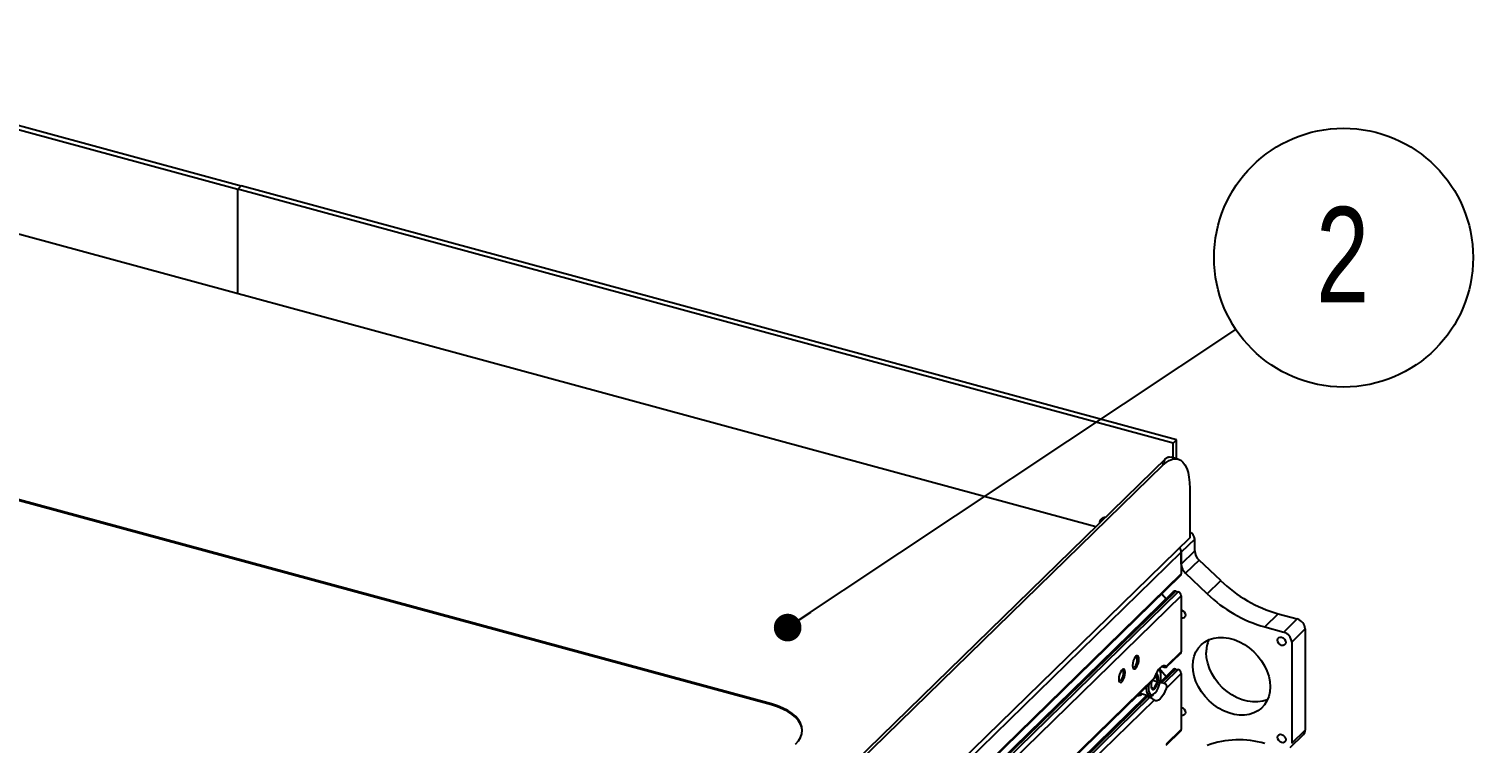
# Model space of a CAD drawing. Header units: millimetres. Extents: x 0 to 279, y 0 to 216.
# Drawn here: x 190.8 to 243.8, y 150.3 to 176.5 of the extents above; entities that cross this region are included whole.
import ezdxf

# ---------------------------------------------------------------- set-up
doc = ezdxf.new("R2010")
doc.units = ezdxf.units.MM
doc.layers.add('PAGE_BORDER', color=7, linetype='Continuous')
doc.styles.add('SLDTEXTSTYLE0', font='TXT', dxfattribs={"width": 0.75})
doc.dimstyles.new('SLDDIMSTYLE0', dxfattribs={"dimtxt": 0.18, "dimasz": 1.016, "dimexe": 0, "dimexo": 0.0625, "dimgap": 0, "dimtad": 0, "dimtih": 1, "dimtoh": 1, "dimdec": 0, "dimrnd": 1e-09, "dimzin": 0, "dimdsep": 46, "dimtxsty": 'Standard', "dimblk1": 'DOT', "dimblk2": 'DOT', "dimsah": 1, "dimcen": 0.09, "dimadec": 0, "dimazin": 0, "dimtfac": 1.016, "dimtdec": 0, "dimtofl": 0, "dimtmove": 0, "dimatfit": 3, "dimldrblk": 'DOT', "dimfxl": 1, "dimfrac": 2, "dimtolj": 1, "dimtzin": 0, "dimarcsym": 0})

# ---------------------------------------------------------------- blocks, each defined once
blk = doc.blocks.new('SW_NOTE_0')
at = {"layer": 'PAGE_BORDER', "color": 0}
blk.add_circle((3.958, 2.636), 4.755, dxfattribs=at)
at = {"layer": 'PAGE_BORDER', "color": 0, "insert": (3.923, 4.499), "char_height": 3.5, "attachment_point": 2, "style": 'SLDTEXTSTYLE0'}
blk.add_mtext('2', dxfattribs=at)
blk = doc.blocks.new('_DOT')
at = {"color": 0, "linetype": 'ByBlock', "lineweight": -2}
blk.add_line((-0.5, 0), (-1, 0), dxfattribs=at)
at = {"color": 0, "linetype": 'ByBlock', "const_width": 0.5}
blk.add_lwpolyline([(-0.25, 0, 1), (0.25, 0, 1)], format="xyb", close=True, dxfattribs=at)

msp = doc.modelspace()

# ---------------------------------------------------------------- linework, layer by layer
at = {"color": 7, "linetype": 'Continuous', "lineweight": 25}
for p, q in [((164.075, 179.952), (198.42, 170.618)), ((164.199, 180.072), (198.544, 170.738)), ((166.765, 175.385), (229.928, 158.219)), ((198.544, 170.738), (198.42, 170.618)), ((232.889, 161.404), (198.544, 170.738)), ((232.765, 161.284), (198.42, 170.618)), ((198.42, 166.782), (198.42, 170.618)), ((218.018, 151.699), (162.075, 166.903)), ((218.018, 151.663), (162.075, 166.867)), ((232.889, 161.404), (232.765, 161.284)), ((232.765, 160.747), (232.765, 161.284)), ((232.889, 160.713), (232.889, 161.404)), ((232.501, 160.73), (194.357, 123.5)), ((232.627, 160.775), (232.704, 160.763)), ((232.938, 160.7), (232.704, 160.763)), ((232.383, 160.472), (194.845, 123.833)), ((232.383, 160.471), (194.845, 123.833)), ((232.383, 160.472), (232.383, 160.471)), ((233.371, 159.621), (233.371, 157.807)), ((233.371, 157.807), (193.858, 119.241)), ((233.554, 157.753), (233.06, 157.271)), ((233.554, 157.32), (233.554, 157.753)), ((233.06, 157.277), (194.169, 119.318)), ((233.06, 156.838), (233.554, 157.32)), ((233.06, 157.277), (233.06, 156.477)), ((233.06, 156.838), (233.06, 157.271)), ((233.711, 156.985), (233.217, 156.503)), ((234.506, 156.23), (233.711, 156.985)), ((234.012, 155.748), (233.217, 156.503)), ((194.205, 118.514), (233.036, 156.415)), ((234.012, 155.748), (234.506, 156.23)), ((232.766, 155.821), (194.373, 118.349)), ((232.35, 155.745), (232.499, 155.56)), ((232.857, 155.84), (232.944, 155.816)), ((233.06, 155.673), (233.06, 153.62)), ((236.619, 155.009), (236.126, 154.527)), ((236.619, 155.009), (237.313, 154.821)), ((236.126, 154.527), (236.819, 154.339)), ((236.819, 154.339), (237.313, 154.821)), ((237.607, 154.455), (237.114, 153.973)), ((237.607, 154.455), (237.607, 150.741)), ((237.114, 153.973), (237.114, 150.259)), ((233.06, 153.62), (232.503, 153.076)), ((232.51, 153.045), (233.036, 153.557)), ((232.246, 152.991), (232.256, 152.97)), ((232.282, 152.913), (232.256, 152.97)), ((232.257, 153.003), (232.499, 152.703)), ((232.766, 152.964), (232.281, 152.491)), ((232.435, 153.041), (232.348, 153.065)), ((232.857, 152.983), (232.348, 152.485)), ((232.944, 152.959), (232.435, 152.461)), ((233.06, 152.815), (232.503, 152.272)), ((232.857, 152.983), (232.944, 152.959)), ((233.06, 152.815), (233.06, 150.762)), ((232.061, 152.645), (220.317, 141.182)), ((220.324, 141.151), (232.005, 152.552)), ((231.958, 152.308), (232.092, 152.271)), ((231.967, 152.514), (231.965, 152.508)), ((231.966, 152.282), (231.972, 152.267)), ((232.017, 152.567), (232.205, 152.516)), ((232.348, 152.485), (232.435, 152.461)), ((218.018, 151.663), (218.018, 151.699)), ((231.736, 151.958), (220.095, 140.597)), ((231.812, 151.962), (220.162, 140.591)), ((231.898, 151.938), (220.249, 140.568)), ((232.061, 151.84), (220.317, 140.378)), ((231.541, 152.098), (231.895, 152.002)), ((231.898, 151.938), (231.812, 151.962)), ((232.001, 152.03), (232.052, 152.066)), ((233.06, 150.762), (232.503, 150.219)), ((232.51, 150.187), (233.036, 150.7)), ((237.114, 150.259), (237.607, 150.741)), ((237.052, 150.1), (237.545, 150.582))]:
    msp.add_line(p, q, dxfattribs=at)
at = {"color": 8, "linetype": 'Continuous', "lineweight": 25}
for p, q in [((233.06, 156.477), (194.187, 118.536)), ((232.857, 155.84), (194.41, 118.314)), ((232.944, 155.816), (194.466, 118.26)), ((233.06, 155.673), (194.599, 118.134)), ((231.901, 152.001), (231.85, 151.951)), ((231.991, 152.023), (231.903, 151.937))]:
    msp.add_line(p, q, dxfattribs=at)
at = {"color": 7, "linetype": 'Continuous', "lineweight": 25, "flags": 128}
for points in [[(232.383, 160.471), (232.502, 160.574), (232.62, 160.65), (232.734, 160.695), (232.842, 160.712), (232.944, 160.698), (233.038, 160.655), (233.123, 160.582), (233.196, 160.481), (233.258, 160.354), (233.307, 160.202), (233.342, 160.027), (233.364, 159.833), (233.371, 159.621)], [(230.176, 158.455), (230.182, 158.51), (230.191, 158.539)], [(233.06, 155.153), (233.119, 155.126), (233.169, 155.08), (233.203, 155.022), (233.215, 154.961), (233.203, 154.907), (233.169, 154.867), (233.119, 154.849), (233.06, 154.853)], [(233.482, 153.103), (233.495, 153.287), (233.535, 153.46), (233.6, 153.619), (233.689, 153.762), (233.801, 153.885), (233.933, 153.986), (234.083, 154.064), (234.249, 154.117), (234.427, 154.143), (234.613, 154.143), (234.806, 154.117), (234.999, 154.064), (235.192, 153.986), (235.378, 153.885), (235.556, 153.762), (235.722, 153.619), (235.872, 153.459), (236.004, 153.286), (236.116, 153.102), (236.206, 152.911), (236.27, 152.716), (236.31, 152.522), (236.323, 152.331), (236.31, 152.147), (236.27, 151.973), (236.206, 151.814), (236.116, 151.671), (236.004, 151.548), (235.872, 151.447), (235.722, 151.369), (235.556, 151.317), (235.378, 151.29), (235.192, 151.29), (234.999, 151.317), (234.806, 151.369), (234.613, 151.447), (234.427, 151.549), (234.249, 151.672), (234.083, 151.815), (233.933, 151.974), (233.801, 152.147), (233.689, 152.331), (233.6, 152.522), (233.535, 152.717), (233.495, 152.912), (233.482, 153.103)], [(236.59, 154.044), (236.602, 154.098), (236.636, 154.138), (236.686, 154.156), (236.745, 154.152), (236.804, 154.124), (236.854, 154.078), (236.888, 154.02), (236.9, 153.96), (236.888, 153.905), (236.854, 153.866), (236.804, 153.847), (236.745, 153.852), (236.686, 153.879), (236.636, 153.925), (236.602, 153.983), (236.59, 154.044)], [(231.505, 153.343), (231.498, 153.41), (231.478, 153.455), (231.446, 153.473), (231.408, 153.461), (231.367, 153.421), (231.329, 153.358), (231.298, 153.279), (231.277, 153.194), (231.27, 153.113), (231.277, 153.046), (231.298, 153.001), (231.329, 152.984), (231.367, 152.995), (231.408, 153.035), (231.446, 153.098), (231.478, 153.177), (231.498, 153.262), (231.505, 153.343)], [(231.276, 153.049), (231.28, 153.045), (231.312, 153.037), (231.349, 153.06), (231.386, 153.11), (231.418, 153.179), (231.439, 153.258), (231.446, 153.334)], [(231.446, 153.334), (231.439, 153.395), (231.418, 153.432), (231.386, 153.44), (231.383, 153.439)], [(236.225, 151.855), (236.216, 151.851), (236.05, 151.799), (235.872, 151.772), (235.685, 151.772), (235.493, 151.799), (235.299, 151.852), (235.107, 151.929), (234.921, 152.031), (234.743, 152.154), (234.577, 152.297), (234.427, 152.456), (234.294, 152.629), (234.183, 152.813), (234.093, 153.004), (234.029, 153.199), (233.989, 153.394), (233.976, 153.585)], [(231, 152.849), (230.993, 152.916), (230.972, 152.962), (230.941, 152.979), (230.902, 152.967), (230.862, 152.928), (230.823, 152.864), (230.792, 152.786), (230.772, 152.701), (230.764, 152.62), (230.772, 152.553), (230.792, 152.508), (230.823, 152.49), (230.862, 152.502), (230.902, 152.542), (230.941, 152.605), (230.972, 152.684), (230.993, 152.769), (231, 152.849)], [(230.771, 152.555), (230.775, 152.552), (230.806, 152.544), (230.843, 152.567), (230.881, 152.617), (230.912, 152.686), (230.933, 152.765), (230.941, 152.84)], [(230.941, 152.84), (230.933, 152.901), (230.912, 152.939), (230.881, 152.946), (230.877, 152.946)], [(232.503, 153.076), (232.456, 153.102), (232.402, 153.103), (232.343, 153.078), (232.282, 153.03), (232.221, 152.959), (232.162, 152.869), (232.108, 152.763), (232.061, 152.645)], [(232.209, 152.281), (232.252, 152.391), (232.286, 152.509), (232.306, 152.627), (232.313, 152.737), (232.305, 152.834), (232.284, 152.91), (232.25, 152.961), (232.233, 152.974)], [(232.001, 152.03), (231.949, 152.004), (231.897, 152.002), (231.852, 152.028), (231.817, 152.081), (231.795, 152.158), (231.785, 152.255), (231.787, 152.338)], [(231.867, 152.417), (231.859, 152.34), (231.86, 152.236), (231.874, 152.149), (231.902, 152.085), (231.942, 152.047), (231.99, 152.039), (232.044, 152.061), (232.101, 152.111), (232.157, 152.186), (232.209, 152.281)], [(231.972, 152.267), (231.983, 152.251), (231.995, 152.24), (232.009, 152.233), (232.024, 152.232), (232.04, 152.235), (232.057, 152.242), (232.074, 152.255), (232.092, 152.271)], [(232.503, 152.272), (232.456, 152.154), (232.402, 152.048), (232.343, 151.958), (232.282, 151.887), (232.221, 151.838), (232.162, 151.814), (232.108, 151.815), (232.061, 151.84)], [(218.902, 150.226), (219.008, 150.346), (219.084, 150.471), (219.131, 150.601), (219.147, 150.732), (219.132, 150.864), (219.086, 150.993), (219.011, 151.119), (218.907, 151.239), (218.775, 151.352), (218.618, 151.456), (218.437, 151.549), (218.236, 151.63), (218.018, 151.699)], [(219.147, 150.717), (219.132, 150.828), (219.086, 150.957), (219.011, 151.083), (218.907, 151.203), (218.775, 151.316), (218.618, 151.42), (218.437, 151.513), (218.236, 151.595), (218.018, 151.663)], [(233.06, 151.582), (233.119, 151.554), (233.169, 151.508), (233.203, 151.45), (233.215, 151.39), (233.203, 151.335), (233.169, 151.296), (233.119, 151.277), (233.06, 151.282)], [(236.59, 150.472), (236.602, 150.526), (236.636, 150.566), (236.686, 150.585), (236.745, 150.58), (236.804, 150.553), (236.854, 150.507), (236.888, 150.449), (236.9, 150.388), (236.888, 150.334), (236.854, 150.294), (236.804, 150.275), (236.745, 150.28), (236.686, 150.308), (236.636, 150.354), (236.602, 150.412), (236.59, 150.472)]]:
    msp.add_lwpolyline(points, dxfattribs=at)
at = {"color": 7, "linetype": 'Continuous', "lineweight": 25}
for centre, radius, start, end in [((230.262, 158.343), 0.209, 87.8601, 182.187), ((233.23, 157.737), 0.324, 2.9188, 64.2619), ((232.764, 157.262), 0.296, 1.7012, 37.6558), ((232.771, 157.268), 0.289, 1.7012, 37.6558), ((234.032, 157.34), 0.479, 182.3517, 227.8731), ((232.976, 156.474), 0.0845, 315.3545, 1.9113), ((233.538, 156.858), 0.479, 182.3517, 227.8731), ((238.001, 159.843), 5.027, 225.9497, 254.0493), ((232.828, 155.751), 0.0936, 71.5838, 131.3262), ((232.901, 155.663), 0.159, 3.3916, 74.3338), ((237.507, 159.361), 5.027, 225.9497, 254.0493), ((236.709, 153.949), 0.405, 3.3916, 74.3338), ((237.203, 154.431), 0.405, 3.3916, 74.3338), ((235.118, 153.598), 1.142, 156.119, 180.6456), ((232.976, 153.617), 0.0845, 315.3545, 1.9113), ((232.146, 152.735), 0.0565, 22.655, 119.7564), ((231.832, 152.626), 0.389, 343.5802, 19.6397), ((232.828, 152.894), 0.0936, 71.5838, 131.3262), ((232.901, 152.806), 0.159, 3.3916, 74.3338), ((232.338, 152.398), 0.389, 163.5802, 199.6397), ((231.666, 152.617), 0.548, 320.9491, 349.4299), ((231.646, 152.311), 0.464, 303.4702, 325.7043), ((232.976, 150.76), 0.0845, 315.3545, 1.9113), ((237.392, 150.733), 0.215, 315.3545, 1.9113), ((235.175, 147.07), 3.311, 73.3116, 110.5607)]:
    msp.add_arc(centre, radius, start, end, dxfattribs=at)
msp.add_ellipse((231.033, 152.798), major_axis=(-0.571, 0.747), ratio=0.459461, start_param=2.779269, end_param=3.222808, dxfattribs=at)
for points, knots in [([(232.383, 160.472), (232.383, 160.472), (232.389, 160.492), (232.402, 160.538), (232.425, 160.604), (232.449, 160.658), (232.474, 160.699), (232.501, 160.732), (232.535, 160.758), (232.576, 160.774), (232.609, 160.775), (232.627, 160.775)], [0, 0, 0, 0, 0.0024023, 0.10407, 0.2571917, 0.4123568, 0.5037444, 0.6216951, 0.7617064, 0.8722796, 1, 1, 1, 1]), ([(232.198, 152.757), (232.182, 152.759), (232.149, 152.762), (232.126, 152.763), (232.114, 152.764)], [0, 0, 0, 0, 0.504727, 1, 1, 1, 1]), ([(232.205, 152.516), (232.197, 152.535), (232.179, 152.573), (232.164, 152.639), (232.17, 152.703), (232.19, 152.74), (232.198, 152.757)], [0, 0, 0, 0, 0.2164554, 0.4403113, 0.7519006, 1, 1, 1, 1]), ([(232.503, 153.076), (232.509, 153.07), (232.519, 153.058), (232.511, 153.043), (232.491, 153.035), (232.463, 153.035), (232.442, 153.04), (232.435, 153.041)], [0, 0, 0, 0, 0.282615, 0.504377, 0.693053, 0.882504, 1, 1, 1, 1]), ([(231.972, 152.267), (231.972, 152.27), (231.973, 152.275), (231.99, 152.279), (232.032, 152.278), (232.073, 152.273), (232.092, 152.271)], [0, 0, 0, 0, 0.216455, 0.440311, 0.751901, 1, 1, 1, 1]), ([(232.005, 152.552), (232.014, 152.562), (232.038, 152.588), (232.052, 152.623), (232.061, 152.645)], [0, 0, 0, 0, 0.354022, 1, 1, 1, 1]), ([(232.092, 152.271), (232.092, 152.285), (232.091, 152.328), (232.107, 152.402), (232.155, 152.47), (232.192, 152.504), (232.205, 152.516)], [0, 0, 0, 0, 0.1560255, 0.4937074, 0.8190578, 1, 1, 1, 1]), ([(232.276, 152.476), (232.278, 152.477), (232.292, 152.487), (232.318, 152.49), (232.339, 152.486), (232.348, 152.485)], [0, 0, 0, 0, 0.098115, 0.65477, 1, 1, 1, 1]), ([(232.435, 152.461), (232.446, 152.457), (232.468, 152.448), (232.494, 152.42), (232.511, 152.383), (232.519, 152.332), (232.509, 152.295), (232.503, 152.272)], [0, 0, 0, 0, 0.166462, 0.332687, 0.505009, 0.697959, 1, 1, 1, 1]), ([(231.812, 151.962), (231.8, 151.964), (231.778, 151.969), (231.753, 151.967), (231.738, 151.963), (231.737, 151.958), (231.736, 151.958)], [0, 0, 0, 0, 0.312647, 0.624848, 0.948501, 1, 1, 1, 1]), ([(232.061, 151.84), (232.053, 151.848), (232.037, 151.861), (232.002, 151.888), (231.964, 151.911), (231.928, 151.929), (231.907, 151.936), (231.898, 151.938)], [0, 0, 0, 0, 0.282615, 0.504377, 0.693053, 0.882504, 1, 1, 1, 1])]:
    msp.add_open_spline(points, degree=3, knots=knots, dxfattribs=at)

# ---------------------------------------------------------------- block references
at = {"layer": 'PAGE_BORDER'}
msp.add_blockref('SW_NOTE_0', (235.061, 165.463), dxfattribs=at)

# ---------------------------------------------------------------- leaders
msp.add_leader([(218.609, 154.505), (235.061, 165.463)], dimstyle='SLDDIMSTYLE0', dxfattribs=at)

doc.saveas('drawing.dxf')
